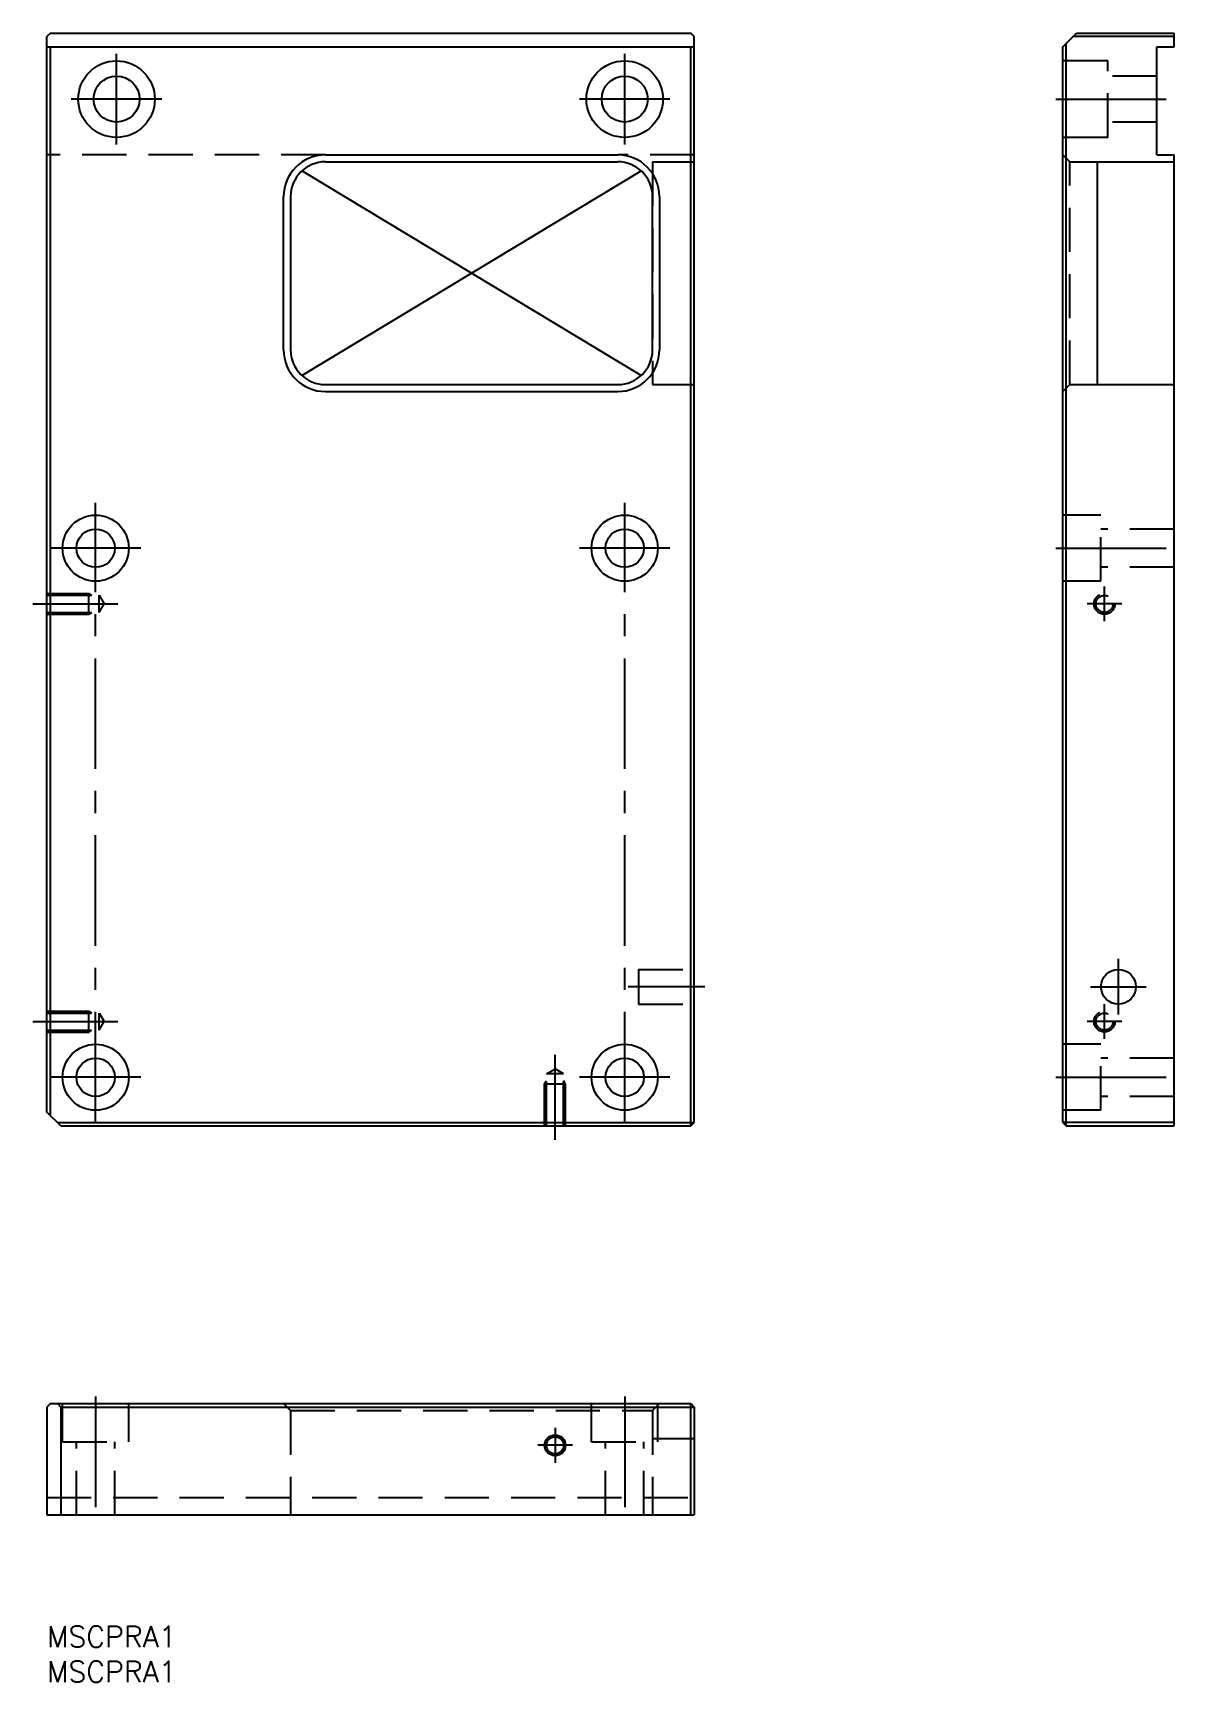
# Model space of a CAD drawing. Extents: x -2 to 163, y -9 to 228.
import ezdxf

# ---------------------------------------------------------------- set-up
doc = ezdxf.new("R2010")
doc.units = 0
doc.header["$LTSCALE"] = 0.5
doc.linetypes.add('CENTER', pattern=[50.8, 31.75, -6.35, 6.35, -6.35])
doc.linetypes.add('DASHED', pattern=[19.05, 12.7, -6.35])
doc.layers.get('0').update_dxf_attribs({"linetype": 'CONTINUOUS'})
doc.layers.add('CENTER', color=1, linetype='CENTER')
doc.styles.get("Standard").update_dxf_attribs({"font": 'txt.shx', "height": 3, "bigfont": 'bigfont.shx'})

# ---------------------------------------------------------------- blocks, each defined once
blk = doc.blocks.new('*U64')
at = {"color": 7, "linetype": 'CONTINUOUS'}
for p in [(0, -4), (0, -9)]:
    blk.add_text('MSCPRA1', height=3, dxfattribs=at).set_placement(p)

msp = doc.modelspace()

# ---------------------------------------------------------------- linework, layer by layer
at = {"color": 7, "linetype": 'CONTINUOUS'}
for p, q in [((0.5, 227.87), (0, 227.37)), ((0.5, 227.87), (92.5, 227.87)), ((93, 227.37), (92.5, 227.87)), ((145.92, 225.87), (147.92, 227.87)), ((147.92, 227.87), (161.92, 227.87)), ((161.92, 225.87), (161.92, 227.87)), ((0, 72.87), (0, 227.37)), ((0, 225.87), (93, 225.87)), ((0.5, 72.37), (0.5, 225.87)), ((92.5, 70.87), (92.5, 225.87)), ((93, 71.37), (93, 227.37)), ((145.92, 71.37), (145.92, 225.87)), ((146.42, 70.87), (146.42, 226.37)), ((161.92, 227.37), (147.42, 227.37)), ((159.42, 210.37), (159.42, 225.87)), ((159.42, 225.87), (161.92, 225.87)), ((40, 210.37), (82, 210.37)), ((40, 209.37), (82, 209.37)), ((150.92, 177.37), (150.92, 209.37)), ((150.92, 209.37), (161.92, 209.37)), ((159.42, 210.37), (161.92, 210.37)), ((161.92, 70.87), (161.92, 210.37)), ((34, 182.37), (34, 204.37)), ((35, 204.37), (35, 182.37)), ((87, 182.37), (87, 204.37)), ((88, 204.37), (88, 182.37)), ((40, 177.37), (82, 177.37)), ((40, 176.37), (82, 176.37)), ((150.92, 177.37), (161.92, 177.37)), ((2, 70.87), (0, 72.87)), ((1.5, 71.37), (93, 71.37)), ((92.5, 70.87), (93, 71.37)), ((145.92, 71.37), (146.42, 70.87)), ((161.92, 71.37), (145.92, 71.37)), ((2, 70.87), (92.5, 70.87)), ((146.42, 70.87), (161.92, 70.87)), ((0.5, 31), (0, 30.5)), ((0.5, 31), (92.5, 31)), ((1.5, 31), (2, 30.5)), ((92.5, 31), (93, 30.5)), ((92.5, 15), (92.5, 31)), ((0, 30.5), (0, 15)), ((2, 30.5), (93, 30.5)), ((2, 30.5), (2, 15)), ((93, 30.5), (93, 15)), ((0, 15), (93, 15))]:
    msp.add_line(p, q, dxfattribs=at)
at = {"color": 3, "linetype": 'DASHED'}
for p, q in [((152.42, 223.87), (145.92, 223.87)), ((152.42, 212.87), (152.42, 223.87)), ((159.42, 221.67), (152.42, 221.67)), ((159.42, 215.07), (152.42, 215.07)), ((152.42, 212.87), (145.92, 212.87)), ((40, 210.37), (0, 210.37)), ((93, 210.37), (82, 210.37)), ((87, 209.37), (87, 177.37)), ((87, 209.37), (93, 209.37)), ((146.92, 209.37), (145.92, 210.37)), ((146.92, 177.37), (146.92, 209.37)), ((146.92, 209.37), (150.92, 209.37)), ((87, 177.37), (93, 177.37)), ((146.92, 177.37), (145.92, 176.37)), ((146.92, 177.37), (150.92, 177.37)), ((151.42, 158.62), (145.92, 158.62)), ((151.42, 149.12), (151.42, 158.62)), ((161.92, 156.62), (151.42, 156.62)), ((161.92, 151.12), (151.42, 151.12)), ((0, 147.37), (6, 147.37)), ((0, 147.1), (7.5, 147.1)), ((6, 147.37), (6.47, 147.1)), ((6, 144.37), (6, 147.37)), ((7.5, 144.65), (7.5, 147.1)), ((7.5, 147.1), (8.21, 145.87)), ((151.42, 149.12), (145.92, 149.12)), ((0, 144.65), (7.5, 144.65)), ((6, 144.37), (6.47, 144.65)), ((7.5, 144.65), (8.21, 145.87)), ((0, 144.37), (6, 144.37)), ((85, 93.37), (93, 93.37)), ((85, 93.37), (85, 88.37)), ((85, 88.37), (93, 88.37)), ((0, 87.37), (6, 87.37)), ((0, 87.1), (7.5, 87.1)), ((6, 87.37), (6.47, 87.1)), ((6, 84.37), (6, 87.37)), ((7.5, 84.65), (7.5, 87.1)), ((7.5, 87.1), (8.21, 85.87)), ((7.5, 84.65), (8.21, 85.87)), ((0, 84.65), (7.5, 84.65)), ((0, 84.37), (6, 84.37)), ((6, 84.37), (6.47, 84.65)), ((151.42, 82.62), (145.92, 82.62)), ((151.42, 73.12), (151.42, 82.62)), ((161.92, 80.62), (151.42, 80.62)), ((71.77, 78.37), (73, 79.08)), ((71.77, 70.87), (71.77, 78.37)), ((74.23, 78.37), (71.77, 78.37)), ((74.23, 78.37), (73, 79.08)), ((74.23, 70.87), (74.23, 78.37)), ((71.5, 76.87), (71.77, 77.34)), ((71.5, 70.87), (71.5, 76.87)), ((74.5, 76.87), (71.5, 76.87)), ((74.5, 76.87), (74.23, 77.34)), ((74.5, 70.87), (74.5, 76.87)), ((161.92, 75.12), (151.42, 75.12)), ((151.42, 73.12), (145.92, 73.12)), ((2.25, 25.5), (2.25, 31)), ((11.75, 25.5), (11.75, 31)), ((35, 30), (34, 31)), ((78.25, 25.5), (78.25, 31)), ((87, 30), (88, 31)), ((87.75, 25.5), (87.75, 31)), ((35, 30), (87, 30)), ((35, 30), (35, 15)), ((87, 30), (87, 15)), ((2.25, 25.5), (11.75, 25.5)), ((4.25, 15), (4.25, 25.5)), ((9.75, 15), (9.75, 25.5)), ((78.25, 25.5), (87.75, 25.5)), ((80.25, 15), (80.25, 25.5)), ((85.75, 15), (85.75, 25.5)), ((87, 26), (93, 26)), ((0, 17.5), (93, 17.5))]:
    msp.add_line(p, q, dxfattribs=at)
at = {"color": 3, "linetype": 'CONTINUOUS'}
for p, q in [((36.64, 178.67), (85.36, 208.08)), ((85.36, 178.67), (36.64, 208.08))]:
    msp.add_line(p, q, dxfattribs=at)
at = {"color": 7, "linetype": 'CONTINUOUS'}
for centre, radius in [((10, 218.37), 5.5), ((83, 218.37), 5.5), ((10, 218.37), 3.3), ((83, 218.37), 3.3), ((7, 153.87), 4.75), ((7, 153.87), 2.75), ((83, 153.87), 4.75), ((83, 153.87), 2.75), ((153.92, 90.87), 2.5), ((7, 77.87), 4.75), ((7, 77.87), 2.75), ((83, 77.87), 4.75), ((83, 77.87), 2.75), ((73, 25), 1.23)]:
    msp.add_circle(centre, radius, dxfattribs=at)
at = {"color": 3, "linetype": 'DASHED'}
for centre, radius in [((151.92, 145.87), 1.5), ((151.92, 145.87), 1.23), ((151.92, 85.87), 1.5), ((151.92, 85.87), 1.23)]:
    msp.add_circle(centre, radius, dxfattribs=at)
at = {"color": 3, "linetype": 'CONTINUOUS'}
msp.add_circle((73, 25), 1.5, dxfattribs=at)
at = {"color": 7, "linetype": 'CONTINUOUS'}
for centre, radius, start, end in [((40, 204.37), 6, 90, 180), ((40, 204.37), 5, 90, 180), ((82, 204.37), 6, 0, 90), ((82, 204.37), 5, 0, 90), ((40, 182.37), 6, 180, 270), ((40, 182.37), 5, 180, 270), ((82, 182.37), 5, 270, 0), ((82, 182.37), 6, 270, 0)]:
    msp.add_arc(centre, radius, start, end, dxfattribs=at)
at = {"layer": 'CENTER', "color": 1, "linetype": 'CENTER'}
for p, q in [((10, 211.87), (10, 224.87)), ((83, 211.87), (83, 224.87)), ((16.5, 218.37), (3.5, 218.37)), ((89.5, 218.37), (76.5, 218.37)), ((144.92, 218.37), (162.92, 218.37)), ((7, 71.37), (7, 160.37)), ((83, 71.37), (83, 160.37)), ((13.5, 153.87), (0.5, 153.87)), ((89.5, 153.87), (76.5, 153.87)), ((144.92, 153.87), (162.92, 153.87)), ((151.92, 143.37), (151.92, 148.37)), ((-2, 145.87), (10.21, 145.87)), ((154.42, 145.87), (149.42, 145.87)), ((153.92, 86.87), (153.92, 94.87)), ((94.5, 90.87), (83.5, 90.87)), ((149.92, 90.87), (157.92, 90.87)), ((151.92, 83.37), (151.92, 88.37)), ((-2, 85.87), (10.21, 85.87)), ((154.42, 85.87), (149.42, 85.87)), ((73, 68.87), (73, 81.08)), ((13.5, 77.87), (0.5, 77.87)), ((89.5, 77.87), (76.5, 77.87)), ((144.92, 77.87), (162.92, 77.87)), ((7, 32), (7, 14)), ((83, 32), (83, 14)), ((73, 27.5), (73, 22.5)), ((75.5, 25), (70.5, 25))]:
    msp.add_line(p, q, dxfattribs=at)

# ---------------------------------------------------------------- block references
at = {"color": 7, "linetype": 'CONTINUOUS'}
msp.add_blockref('*U64', (0, 0), dxfattribs=at)

doc.saveas('drawing.dxf')
